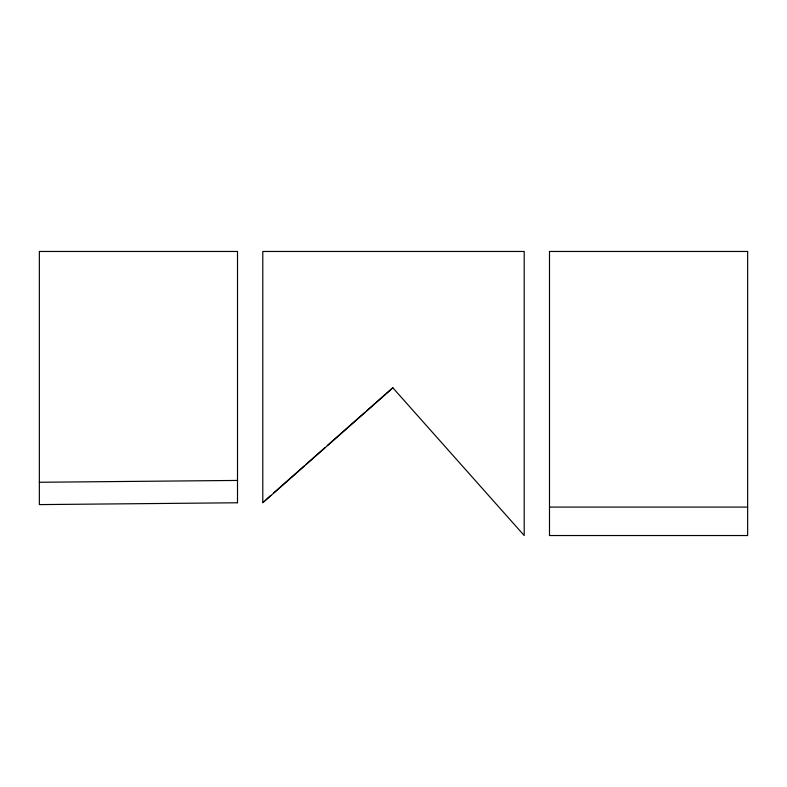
<?xml version="1.0" encoding="UTF-8"?>
<svg xmlns="http://www.w3.org/2000/svg" width="787" height="787" viewBox="0 0 787 787"><rect width="100%" height="100%" fill="white"/><g stroke="black" fill="none" stroke-linecap="round" stroke-linejoin="round"><path stroke-width="1.18" d="M262.799 502.539L264.383 501.142M265.967 499.745L270.708 495.554M273.866 492.77L304.451 465.747M306.094 464.3L324.903 447.685M327.353 445.521L364.981 412.29M366.614 410.844L385.423 394.228M386.24 393.51L392.782 387.725L524.201 535.534L524.201 251.466L262.799 251.466L262.799 502.775L392.9 387.853M39.35 482.264L237.507 480.434M549.493 507.084L747.65 507.084M237.507 502.775L39.35 504.605L39.35 251.466L237.507 251.466L237.507 502.775M747.65 251.466L549.493 251.466L549.493 535.534L747.65 535.534L747.65 251.466"/></g></svg>
